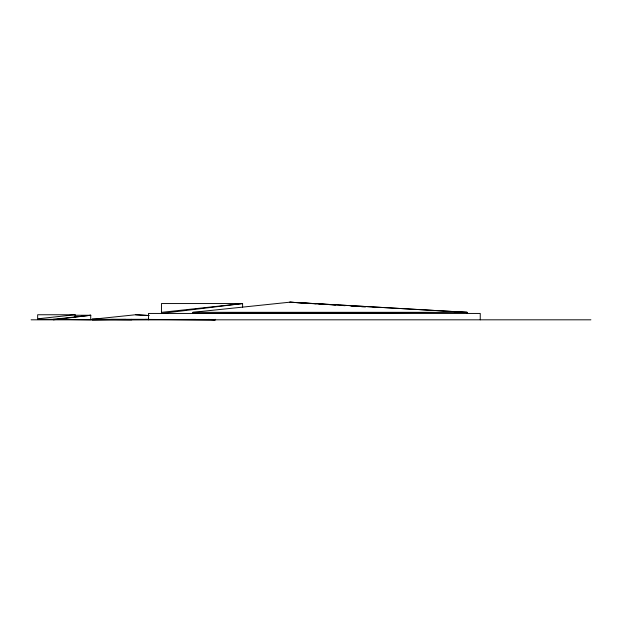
<?xml version="1.0" encoding="UTF-8"?>
<svg xmlns="http://www.w3.org/2000/svg" width="622" height="622" viewBox="0 0 622 622"><rect width="100%" height="100%" fill="white"/><g stroke="black" fill="none" stroke-linecap="round" stroke-linejoin="round"><path stroke-width="0.93" d="M161.51 313.441L242.627 303.552L161.456 303.552L161.456 313.441M75.075 314.755L37.662 318.814L37.662 314.755L75.075 314.755L75.075 317.492M161.51 312.353L242.627 303.552M195.837 319.397L91.986 319.817L91.986 319.319L135.534 314.755L148.985 315.525L135.534 314.755M192.882 312.322L467.114 312.322L192.882 313.441L192.882 312.322L289.906 302.183L467.114 312.322L467.114 313.441M91.986 319.817L125.901 319.389M75.379 315.261L90.726 315.261L90.726 319.817L59.074 319.397M37.662 319.319L57.807 319.319M131.716 319.319L131.716 319.817L91.986 319.319L149.249 319.319M31.1 319.817L590.9 319.817M91.986 319.319L97.809 319.343M111.4 319.397L215.243 319.817L215.243 319.319M145.315 319.397L215.243 319.817L208.525 319.389M289.704 302.183L466.912 312.322L466.912 313.441M289.906 302.183L316.054 303.839M318.954 304.026L325.734 304.453M329.606 304.702L335.421 305.075M340.257 305.379L345.101 305.69M350.909 306.055L355.753 306.366M361.561 306.732L365.441 306.98M373.184 307.47L375.12 307.595M480.246 319.817L480.246 313.441L148.479 313.441L148.479 319.817M242.58 303.552L242.627 307.144M90.726 315.261L53.313 319.817L53.313 319.319L90.726 315.261"/></g></svg>
